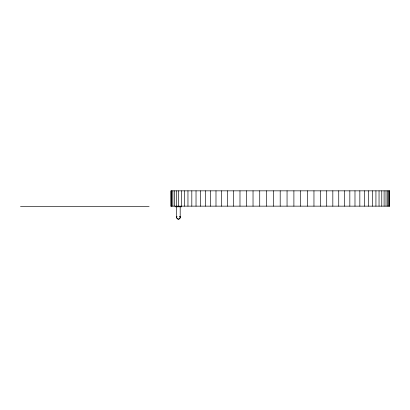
<?xml version="1.0" encoding="UTF-8"?>
<svg xmlns="http://www.w3.org/2000/svg" width="410" height="410" viewBox="0 0 410 410"><rect width="100%" height="100%" fill="white"/><g stroke="black" fill="none" stroke-linecap="round" stroke-linejoin="round"><path stroke-width="0.61" d="M170.898 206.148L389.5 206.148L389.5 190.845L170.898 190.845L170.955 206.148M20.5 206.584L149.102 206.584M175.27 206.804L181.609 206.804M389.444 190.845L389.444 206.148M389.228 190.845L389.228 206.148M388.583 190.845L388.583 206.148M387.506 190.845L387.506 206.148M386.01 190.845L386.01 206.148M384.098 190.845L384.098 206.148M381.771 190.845L381.771 206.148M379.045 190.845L379.045 206.148M375.929 190.845L375.929 206.148M372.439 190.845L372.439 206.148M368.58 190.845L368.58 206.148M364.372 190.845L364.372 206.148M359.836 190.845L359.836 206.148M354.983 190.845L354.983 206.148M349.832 190.845L349.832 206.148M344.41 190.845L344.41 206.148M338.737 190.845L338.737 206.148M332.828 190.845L332.828 206.148M326.714 190.845L326.714 206.148M320.415 190.845L320.415 206.148M313.957 190.845L313.957 206.148M307.367 190.845L307.367 206.148M300.668 190.845L300.668 206.148M293.893 190.845L293.893 206.148M287.056 190.845L287.056 206.148M280.199 190.845L280.199 206.148M273.342 190.845L273.342 206.148M266.505 190.845L266.505 206.148M259.73 190.845L259.73 206.148M253.031 190.845L253.031 206.148M246.441 190.845L246.441 206.148M239.983 190.845L239.983 206.148M233.685 190.845L233.685 206.148M227.57 190.845L227.57 206.148M221.661 190.845L221.661 206.148M215.988 190.845L215.988 206.148M210.566 190.845L210.566 206.148M205.415 190.845L205.415 206.148M200.562 190.845L200.562 206.148M196.026 190.845L196.026 206.148M191.818 190.845L191.818 206.148M187.959 190.845L187.959 206.148M184.469 190.845L184.469 206.148M181.353 190.845L181.353 206.148M180.19 206.804L180.19 217.408M178.627 190.845L178.627 206.148M176.689 206.804L176.689 217.408M176.3 190.845L176.3 206.148M174.388 190.845L174.388 206.148M172.887 190.845L172.887 206.148M171.816 190.845L171.816 206.148M171.17 190.845L171.17 206.148M176.843 216.695L176.777 216.864A3.439 2.429 0 0 0 176.777 217.946L178.073 219.114A1.256 0.887 0 0 0 178.801 219.114L180.103 217.946A3.439 2.429 0 0 0 180.103 216.864L179.739 216.234A1.748 1.748 0 0 1 179.739 218.576A1.748 1.748 0 0 1 177.412 218.822A1.748 1.748 0 0 1 176.925 216.531L176.843 216.695"/></g></svg>
